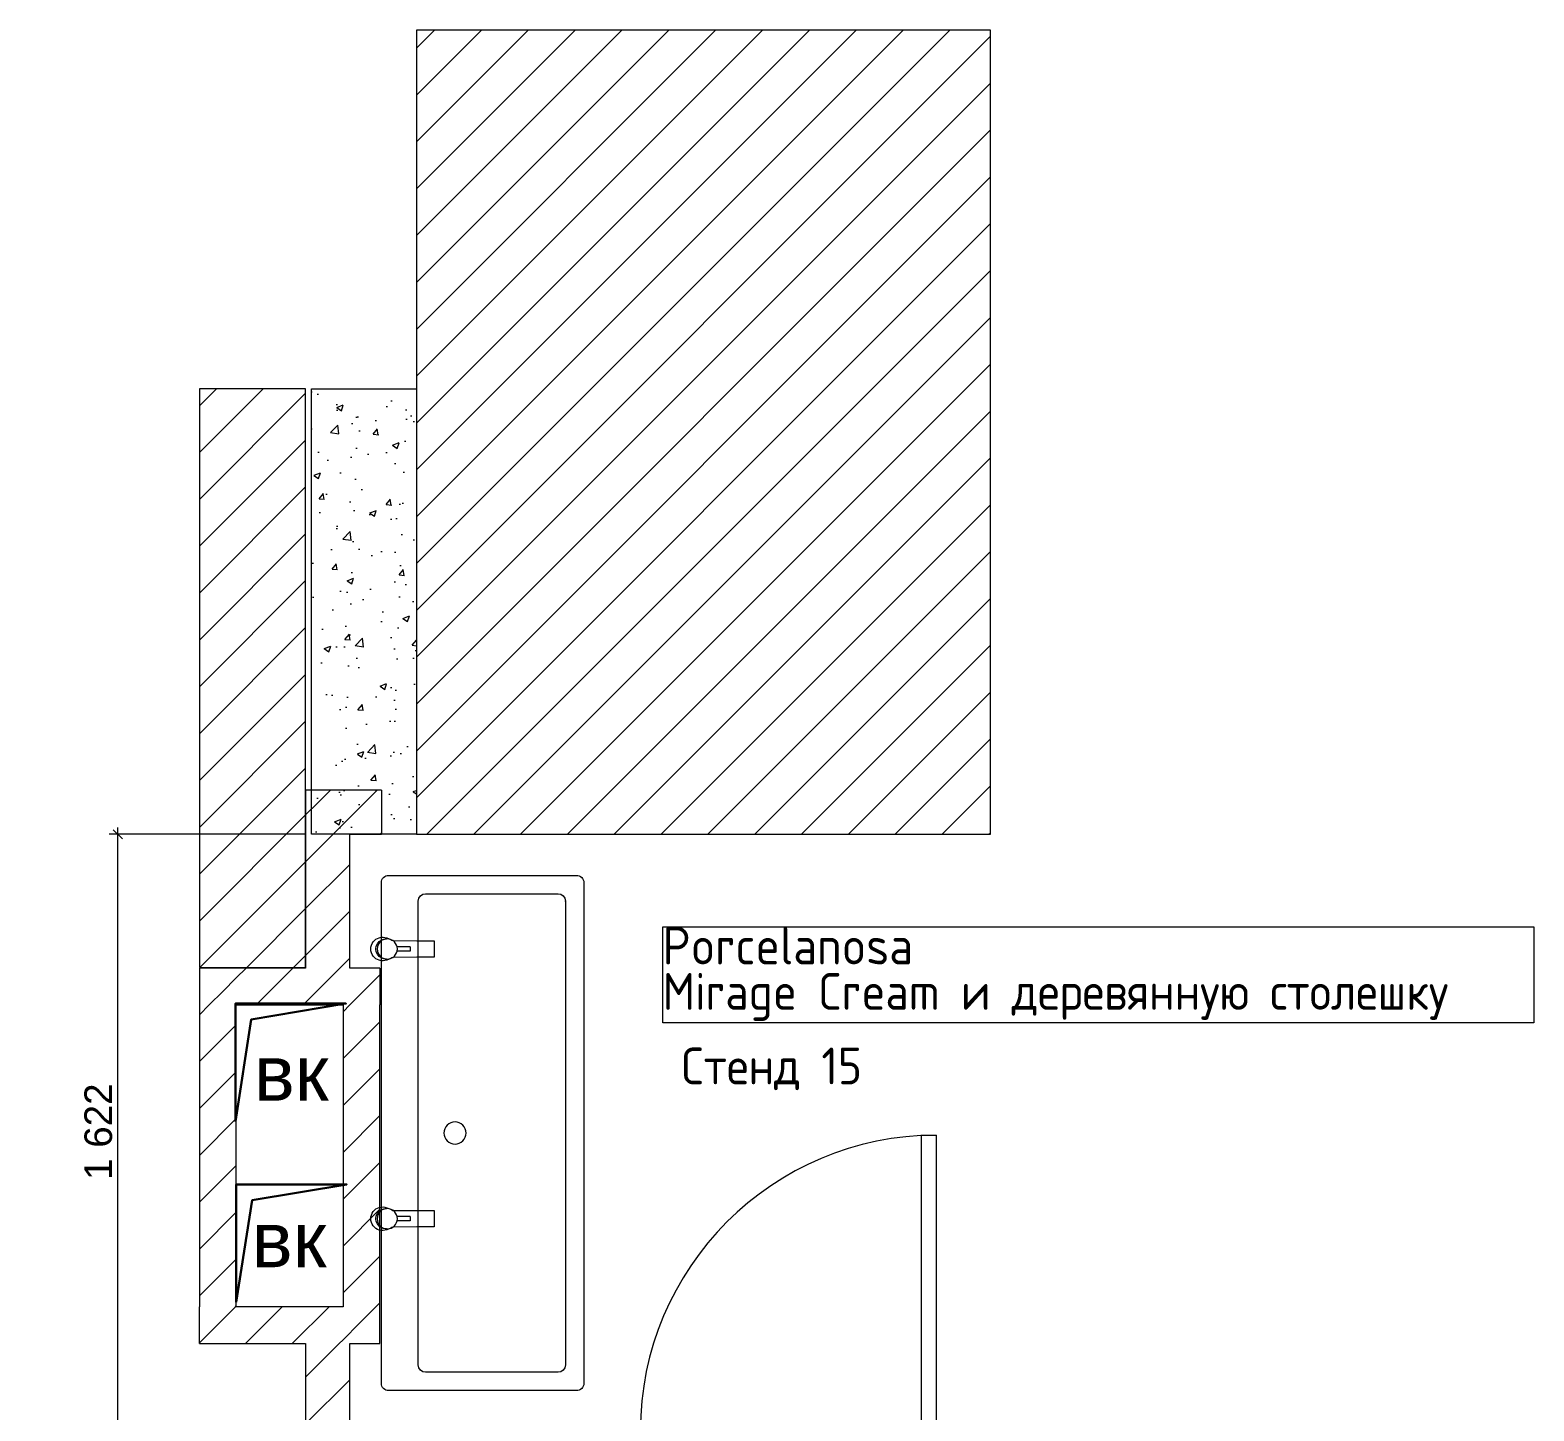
# Model space of a CAD drawing. Header units: millimetres. Extents: x 2336463 to 2579121, y 595385 to 778077.
# Drawn here: x 2525830 to 2529916, y 628699 to 632451 of the extents above; entities that cross this region are included whole.
import ezdxf

# ---------------------------------------------------------------- set-up
doc = ezdxf.new("R2010")
doc.units = ezdxf.units.MM
doc.header["$MEASUREMENT"] = 0
for name, color, linetype, lineweight in [('+ план экспозиций_Ном._пера__1', 7, 'Continuous', 13), ('+возводимые стены_Ном._пера__1', 7, 'Continuous', 13), ('+возводимые стены_Ном._пера__101', 252, 'Continuous', 5), ('1 Планировка_Ном._пера__1', 7, 'Continuous', 13), ('Двери ARCHICAD_Ном._пера__1', 7, 'Continuous', 13), ('Интерьер - Мебель_Ном._пера__1', 7, 'Continuous', 13), ('сит план_Ном._пера__1', 7, 'Continuous', 13), ('сит план_Ном._пера__21', 7, 'Continuous', 30)]:
    doc.layers.add(name, color=color, linetype=linetype, lineweight=lineweight)
for name, color, linetype, lineweight, true_color in [('+ план экспозиций_Ном._пера__58', 7, 'Continuous', 5, 0xdf0000), ('+возводимые стены_Ном._пера__169', 7, 'Continuous', 5, 0x68b353), ('+возводимые стены_Ном._пера__242', 7, 'Continuous', 13, 0x1b55b5), ('Интерьер - Мебель_Ном._пера__242', 7, 'Continuous', 13, 0x1b55b5), ('сит план_Ном._пера__87', 7, 'Continuous', 20, 0x6a6a6a)]:
    doc.layers.add(name, color=color, linetype=linetype, lineweight=lineweight, true_color=true_color)
for name, color, linetype in [('+возводимые стены', 7, 'Continuous'), ('Интерьер - Мебель', 7, 'Continuous'), ('сит план', 7, 'Continuous')]:
    doc.layers.add(name, color=color, linetype=linetype)
doc.styles.add('СГЕНЕРИР_СТИЛЬ_1', font='arial.ttf')
doc.styles.add('СГЕНЕРИР_СТИЛЬ_4', font='isocp.shx')
doc.dimstyles.new('СГЕНЕРИР_СТИЛЬ__2', dxfattribs={"dimtxt": 75, "dimasz": 23.75, "dimexe": 0.18, "dimexo": 300, "dimgap": 0, "dimtad": 1, "dimdec": 0, "dimzin": 0, "dimdsep": 46, "dimtxsty": 'СГЕНЕРИР_СТИЛЬ_1', "dimblk": 'ARROWHEAD_6', "dimblk1": 'ARROWHEAD_6', "dimblk2": 'ARROWHEAD_6', "dimcen": 0.09, "dimclrd": 256, "dimclre": 256, "dimclrt": 256, "dimazin": 0, "dimtfac": 1, "dimtdec": 4, "dimtmove": 0, "dimatfit": 3, "dimfxl": 0, "dimtolj": 1, "dimtzin": 0, "dimarcsym": 0})
pattern_1 = [(45, (2086872.015, 585813.69), (-63.639609, 63.639609), [])]

# ---------------------------------------------------------------- blocks, each defined once
blk = doc.blocks.new('Стена_592', base_point=(2526290.4, 629902.3))
at = {"layer": 'сит план_Ном._пера__87', "linetype": 'Continuous', "lineweight": 20, "true_color": 0x6a6a6a}
h = blk.add_hatch(dxfattribs=at)
h.set_pattern_fill('Блоки_Бетонные_Эффективные', color=251, style=0, pattern_type=2)
h.set_pattern_definition(pattern_1)
h.paths.add_polyline_path([(2526390.4, 629802.3), (2526290.4, 629902.3), (2526290.4, 629802.3)])
h = blk.add_hatch(dxfattribs=at)
h.set_pattern_fill('Блоки_Бетонные_Эффективные', color=251, style=0, pattern_type=2)
h.set_pattern_definition(pattern_1)
h.paths.add_polyline_path([(2526390.4, 629902.3), (2526290.4, 629902.3), (2526390.4, 629802.3)])
h = blk.add_hatch(dxfattribs=at)
h.set_pattern_fill('Блоки_Бетонные_Эффективные', color=251, style=0, pattern_type=2)
h.set_pattern_definition(pattern_1)
h.paths.add_polyline_path([(2526390.4, 629802.3), (2526680.4, 629802.3), (2526680.4, 629902.3), (2526390.4, 629902.3)])
h = blk.add_hatch(dxfattribs=at)
h.set_pattern_fill('Блоки_Бетонные_Эффективные', color=251, style=0, pattern_type=2)
h.set_pattern_definition(pattern_1)
h.paths.add_polyline_path([(2526680.4, 629802.3), (2526780.4, 629802.3), (2526780.4, 629902.3)])
h = blk.add_hatch(dxfattribs=at)
h.set_pattern_fill('Блоки_Бетонные_Эффективные', color=251, style=0, pattern_type=2)
h.set_pattern_definition(pattern_1)
h.paths.add_polyline_path([(2526680.4, 629802.3), (2526780.4, 629902.3), (2526680.4, 629902.3)])
at = {"layer": 'сит план_Ном._пера__1', "color": 7, "linetype": 'Continuous', "lineweight": 13, "flags": 128}
for points in [[(2526290.4, 629902.3), (2526290.4, 629802.3)], [(2526578.9, 629902.3), (2526290.4, 629902.3)], [(2526780.4, 629902.3), (2526698.9, 629902.3)], [(2526780.4, 629902.3), (2526780.4, 629802.3)], [(2526390.4, 629802.3), (2526680.4, 629802.3)]]:
    blk.add_lwpolyline(points, dxfattribs=at)
blk = doc.blocks.new('Стена_593', base_point=(2526780.4, 629902.3))
at = {"layer": 'сит план_Ном._пера__87', "linetype": 'Continuous', "lineweight": 20, "true_color": 0x6a6a6a}
h = blk.add_hatch(dxfattribs=at)
h.set_pattern_fill('Блоки_Бетонные_Эффективные', color=251, style=0, pattern_type=2)
h.set_pattern_definition(pattern_1)
h.paths.add_polyline_path([(2526680.4, 629802.3), (2526680.4, 628982.3), (2526780.4, 628982.3), (2526780.4, 629802.3)])
h = blk.add_hatch(dxfattribs=at)
h.set_pattern_fill('Блоки_Бетонные_Эффективные', color=251, style=0, pattern_type=2)
h.set_pattern_definition(pattern_1)
h.paths.add_polyline_path([(2526680.4, 628882.3), (2526780.4, 628882.3), (2526680.4, 628982.3)])
h = blk.add_hatch(dxfattribs=at)
h.set_pattern_fill('Блоки_Бетонные_Эффективные', color=251, style=0, pattern_type=2)
h.set_pattern_definition(pattern_1)
h.paths.add_polyline_path([(2526680.4, 628982.3), (2526780.4, 628882.3), (2526780.4, 628982.3)])
at = {"layer": 'сит план_Ном._пера__1', "color": 7, "linetype": 'Continuous', "lineweight": 13, "flags": 128}
for points in [[(2526680.4, 629802.3), (2526680.4, 628982.3)], [(2526780.4, 628882.3), (2526780.4, 629802.3)]]:
    blk.add_lwpolyline(points, dxfattribs=at)
blk = doc.blocks.new('Стена_594', base_point=(2526780.4, 628882.3))
at = {"layer": 'сит план_Ном._пера__87', "linetype": 'Continuous', "lineweight": 20, "true_color": 0x6a6a6a}
h = blk.add_hatch(dxfattribs=at)
h.set_pattern_fill('Блоки_Бетонные_Эффективные', color=251, style=0, pattern_type=2)
h.set_pattern_definition(pattern_1)
h.paths.add_polyline_path([(2526290.4, 628982.3), (2526290.4, 628882.3), (2526390.4, 628982.3)])
h = blk.add_hatch(dxfattribs=at)
h.set_pattern_fill('Блоки_Бетонные_Эффективные', color=251, style=0, pattern_type=2)
h.set_pattern_definition(pattern_1)
h.paths.add_polyline_path([(2526390.4, 628982.3), (2526290.4, 628882.3), (2526390.4, 628882.3)])
h = blk.add_hatch(dxfattribs=at)
h.set_pattern_fill('Блоки_Бетонные_Эффективные', color=251, style=0, pattern_type=2)
h.set_pattern_definition(pattern_1)
h.paths.add_polyline_path([(2526680.4, 628982.3), (2526390.4, 628982.3), (2526390.4, 628882.3), (2526680.4, 628882.3)])
at = {"layer": 'сит план_Ном._пера__1', "color": 7, "linetype": 'Continuous', "lineweight": 13, "flags": 128}
for points in [[(2526290.4, 628882.3), (2526290.4, 628982.3)], [(2526680.4, 628982.3), (2526390.4, 628982.3)], [(2526290.4, 628882.3), (2526578.9, 628882.3)], [(2526698.9, 628882.3), (2526780.4, 628882.3)]]:
    blk.add_lwpolyline(points, dxfattribs=at)
blk = doc.blocks.new('Стена_595', base_point=(2526290.4, 628882.3))
at = {"layer": 'сит план_Ном._пера__87', "linetype": 'Continuous', "lineweight": 20, "true_color": 0x6a6a6a}
h = blk.add_hatch(dxfattribs=at)
h.set_pattern_fill('Блоки_Бетонные_Эффективные', color=251, style=0, pattern_type=2)
h.set_pattern_definition(pattern_1)
h.paths.add_polyline_path([(2526390.4, 628982.3), (2526390.4, 629802.3), (2526290.4, 629802.3), (2526290.4, 628982.3)])
at = {"layer": 'сит план_Ном._пера__1', "color": 7, "linetype": 'Continuous', "lineweight": 13, "flags": 128}
for points in [[(2526290.4, 629802.3), (2526290.4, 628982.3)], [(2526390.4, 628982.3), (2526390.4, 629802.3)]]:
    blk.add_lwpolyline(points, dxfattribs=at)
blk = doc.blocks.new('Стена_637', base_point=(2526698.9, 626886.5))
at = {"layer": '+возводимые стены_Ном._пера__169', "linetype": 'Continuous', "lineweight": 5, "true_color": 0x68b353}
h = blk.add_hatch(dxfattribs=at)
h.set_pattern_fill('Блоки_Бетонные_Эффективные', color=85, style=0, pattern_type=2)
h.set_pattern_definition(pattern_1)
h.paths.add_polyline_path([(2526698.9, 626886.5), (2526698.9, 628882.3), (2526578.9, 628882.3), (2526578.9, 626886.5)])
h = blk.add_hatch(dxfattribs=at)
h.set_pattern_fill('Блоки_Бетонные_Эффективные', color=85, style=0, pattern_type=2)
h.set_pattern_definition(pattern_1)
h.paths.add_polyline_path([(2526698.9, 626886.5), (2526578.9, 626766.5), (2526698.9, 626766.5)])
h = blk.add_hatch(dxfattribs=at)
h.set_pattern_fill('Блоки_Бетонные_Эффективные', color=85, style=0, pattern_type=2)
h.set_pattern_definition(pattern_1)
h.paths.add_polyline_path([(2526698.9, 626886.5), (2526578.9, 626886.5), (2526578.9, 626766.5)])
at = {"layer": '+возводимые стены_Ном._пера__101', "color": 252, "linetype": 'Continuous', "lineweight": 5, "flags": 128}
for points in [[(2526578.9, 628882.3), (2526578.9, 626766.5)], [(2526698.9, 628644.3), (2526698.9, 628882.3)], [(2526698.9, 626886.5), (2526698.9, 628524.3)], [(2526578.9, 626766.5), (2526698.9, 626766.5)]]:
    blk.add_lwpolyline(points, dxfattribs=at)
blk = doc.blocks.new('Однопольная Дверь 25_3')
at = {"layer": 'Двери ARCHICAD_Ном._пера__1', "color": 7, "linetype": 'Continuous', "lineweight": 13}
for p, q in [((362, 0), (362, 804)), ((362, 804), (402, 804)), ((402, 804), (402, 0)), ((-477, 0), (-477, 19)), ((-477, 19), (-427, 19)), ((-427, 0), (-477, 0)), ((-440, 0), (-477, 0)), ((-440, 0), (-477, 0)), ((-402, 0), (-440, 0)), ((-440, 0), (-440, -115)), ((-440, 0), (-440, -115)), ((-440, 0), (-440, -115)), ((-427, 19), (-427, 0)), ((-402, -40), (-402, 0)), ((402, 0), (362, 0)), ((440, 0), (402, 0)), ((402, 0), (402, -40)), ((427, 19), (477, 19)), ((427, 0), (427, 19)), ((477, 0), (427, 0)), ((440, -115), (440, 0)), ((440, 0), (440, -115)), ((440, 0), (440, -115)), ((440, 0), (477, 0)), ((440, 0), (477, 0)), ((477, 19), (477, 0)), ((-390, -40), (-402, -40)), ((-390, -115), (-390, -40)), ((402, -40), (390, -40)), ((390, -40), (390, -115)), ((-477, -139), (-477, -120)), ((-477, -120), (-427, -120)), ((-440, -120), (-477, -120)), ((-440, -120), (-477, -120)), ((-440, -120), (-440, -115)), ((-440, -115), (-415, -115)), ((-440, -115), (-390, -115)), ((-440, -115), (-440, -120)), ((-440, -115), (-440, -120)), ((-415, -120), (-440, -120)), ((-427, -120), (-427, -139)), ((-415, -115), (-415, -120)), ((390, -115), (440, -115)), ((415, -120), (415, -115)), ((415, -115), (440, -115)), ((440, -120), (415, -120)), ((427, -120), (477, -120)), ((427, -139), (427, -120)), ((440, -115), (440, -120)), ((440, -115), (440, -120)), ((440, -115), (440, -120)), ((440, -120), (477, -120)), ((440, -120), (477, -120)), ((477, -120), (477, -139)), ((-427, -139), (-477, -139)), ((477, -139), (427, -139))]:
    blk.add_line(p, q, dxfattribs=at)
blk.add_arc((402, 0), 804, 90, 180, dxfattribs=at)
blk = doc.blocks.new('Стена_640', base_point=(2528439, 628644.3))
at = {"layer": '+возводимые стены_Ном._пера__169', "linetype": 'Continuous', "lineweight": 5, "true_color": 0x68b353}
h = blk.add_hatch(dxfattribs=at)
h.set_pattern_fill('Блоки_Бетонные_Эффективные', color=85, style=0, pattern_type=2)
h.set_pattern_definition(pattern_1)
h.paths.add_polyline_path([(2526698.9, 628644.3), (2526698.9, 628524.3), (2527450.1, 628524.3), (2527450.1, 628644.3)])
h = blk.add_hatch(dxfattribs=at)
h.set_pattern_fill('Блоки_Бетонные_Эффективные', color=85, style=0, pattern_type=2)
h.set_pattern_definition(pattern_1)
h.paths.add_polyline_path([(2528439, 628644.3), (2528330.1, 628644.3), (2528330.1, 628524.3), (2528439, 628524.3)])
at = {"layer": '+возводимые стены_Ном._пера__101', "color": 252, "linetype": 'Continuous', "lineweight": 5}
for p, q in [((2527450.1, 628644.3), (2527413.1, 628644.3)), ((2527450.1, 628644.3), (2527450.1, 628529.3)), ((2528330.1, 628644.3), (2528367.1, 628644.3)), ((2528330.1, 628644.3), (2528330.1, 628529.3)), ((2527450.1, 628524.3), (2527413.1, 628524.3)), ((2527450.1, 628529.3), (2527450.1, 628524.3)), ((2528330.1, 628529.3), (2528330.1, 628524.3)), ((2528330.1, 628524.3), (2528367.1, 628524.3))]:
    blk.add_line(p, q, dxfattribs=at)
at = {"layer": '+возводимые стены_Ном._пера__101', "color": 252, "linetype": 'Continuous', "lineweight": 5, "flags": 128}
for points in [[(2527450.1, 628644.3), (2526698.9, 628644.3)], [(2528439, 628644.3), (2528330.1, 628644.3)], [(2528439, 628524.3), (2528439, 628644.3)], [(2526698.9, 628524.3), (2527450.1, 628524.3)], [(2528330.1, 628524.3), (2528439, 628524.3)]]:
    blk.add_lwpolyline(points, dxfattribs=at)
at = {"layer": 'Двери ARCHICAD_Ном._пера__1', "color": 7, "linetype": 'Continuous', "lineweight": 13, "zscale": 1000}
blk.add_blockref('Однопольная Дверь 25_3', (2527890.1, 628644.3), dxfattribs=at)
blk = doc.blocks.new('Стена_652', base_point=(2526784.8, 630266))
at = {"layer": '+возводимые стены_Ном._пера__169', "linetype": 'Continuous', "lineweight": 5, "true_color": 0x68b353}
h = blk.add_hatch(dxfattribs=at)
h.set_pattern_fill('Блоки_Бетонные_Эффективные', color=85, style=0, pattern_type=2)
h.set_pattern_definition(pattern_1)
h.paths.add_polyline_path([(2526578.9, 630266), (2526698.9, 630266), (2526578.9, 630386)])
h = blk.add_hatch(dxfattribs=at)
h.set_pattern_fill('Блоки_Бетонные_Эффективные', color=85, style=0, pattern_type=2)
h.set_pattern_definition(pattern_1)
h.paths.add_polyline_path([(2526698.9, 630386), (2526578.9, 630386), (2526698.9, 630266)])
h = blk.add_hatch(dxfattribs=at)
h.set_pattern_fill('Блоки_Бетонные_Эффективные', color=85, style=0, pattern_type=2)
h.set_pattern_definition(pattern_1)
h.paths.add_polyline_path([(2526698.9, 630266), (2526784.8, 630266), (2526784.8, 630386), (2526698.9, 630386)])
at = {"layer": '+возводимые стены_Ном._пера__101', "color": 252, "linetype": 'Continuous', "lineweight": 5, "flags": 128}
for points in [[(2526578.9, 630386), (2526578.9, 630266)], [(2526784.8, 630386), (2526578.9, 630386)], [(2526784.8, 630386), (2526784.8, 630266)], [(2526698.9, 630266), (2526784.8, 630266)]]:
    blk.add_lwpolyline(points, dxfattribs=at)
blk = doc.blocks.new('Стена_653', base_point=(2526698.9, 629902.3))
at = {"layer": '+возводимые стены_Ном._пера__169', "linetype": 'Continuous', "lineweight": 5, "true_color": 0x68b353}
h = blk.add_hatch(dxfattribs=at)
h.set_pattern_fill('Блоки_Бетонные_Эффективные', color=85, style=0, pattern_type=2)
h.set_pattern_definition(pattern_1)
h.paths.add_polyline_path([(2526578.9, 630266), (2526578.9, 629902.3), (2526698.9, 629902.3), (2526698.9, 630266)])
at = {"layer": '+возводимые стены_Ном._пера__101', "color": 252, "linetype": 'Continuous', "lineweight": 5, "flags": 128}
for points in [[(2526578.9, 630266), (2526578.9, 629902.3)], [(2526698.9, 629902.3), (2526698.9, 630266)]]:
    blk.add_lwpolyline(points, dxfattribs=at)
blk = doc.blocks.new('Мойка Обычная 25_6')
at = {"layer": 'Интерьер - Мебель_Ном._пера__1', "color": 7, "linetype": 'Continuous', "lineweight": 13}
for p, q in [((1330, 450), (70, 450)), ((50, 430), (50, 70)), ((1350, 70), (1350, 430)), ((70, 50), (1330, 50))]:
    blk.add_line(p, q, dxfattribs=at)
at = {"layer": 'Интерьер - Мебель_Ном._пера__1', "color": 7, "linetype": 'Continuous', "lineweight": 13, "flags": 128}
blk.add_lwpolyline([(20, 0), (1380, 0, 0.414214), (1400, 20), (1400, 530, 0.414214), (1380, 550), (20, 550, 0.414214), (0, 530), (0, 20, 0.414214)], format="xyb", close=True, dxfattribs=at)
at = {"layer": 'Интерьер - Мебель_Ном._пера__1', "color": 7, "linetype": 'Continuous', "lineweight": 13}
blk.add_circle((700, 350), 30, dxfattribs=at)
for centre, start, end in [((70, 430), 90, 180), ((1330, 430), 0, 90), ((70, 70), 180, 270), ((1330, 70), 270, 0)]:
    blk.add_arc(centre, 20, start, end, dxfattribs=at)
blk.add_point((70, 50), dxfattribs=at)
blk = doc.blocks.new('*D3390', base_point=(2086872, 585813.7))
at = {"layer": 'Интерьер - Мебель_Ном._пера__242', "color": 152, "linetype": 'Continuous', "lineweight": 13, "true_color": 0x1b55b5}
for p, q in [((2526579.8, 630266), (2526045.4, 630266)), ((2526081.3, 630253.5), (2526056.3, 630278.5)), ((2526068.8, 630266), (2526068.8, 630284.8)), ((2526068.8, 628644.3), (2526068.8, 630266)), ((2526398.9, 628644.3), (2526045.4, 628644.3)), ((2526056.3, 628656.8), (2526081.3, 628631.8)), ((2526068.8, 628625.6), (2526068.8, 628644.3))]:
    blk.add_line(p, q, dxfattribs=at)
at = {"layer": 'Интерьер - Мебель_Ном._пера__242', "color": 152, "lineweight": 13, "true_color": 0x1b55b5, "insert": (2526053.8, 629326.9), "char_height": 75, "attachment_point": 7, "rotation": 90, "style": 'СГЕНЕРИР_СТИЛЬ_1'}
blk.add_mtext('\\A1;{\\pql;\\fArial|b0|i0|c204|p38;1\xa0622}', dxfattribs=at)
blk = doc.blocks.new('ARROWHEAD_6')
at = {"color": 0, "linetype": 'Continuous', "lineweight": 0}
for p, q in [((0, 0), (-1, 0)), ((-0.5, -0.5), (0.5, 0.5))]:
    blk.add_line(p, q, dxfattribs=at)
blk = doc.blocks.new('Смеситель 25')
at = {"layer": '1 Планировка_Ном._пера__1', "color": 7, "linetype": 'Continuous', "lineweight": 13}
for p, q in [((-6, -75), (-6, -39.3)), ((6, -75), (6, -39.3)), ((-6, -75), (6, -75))]:
    blk.add_line(p, q, dxfattribs=at)
at = {"layer": '1 Планировка_Ном._пера__1', "color": 7, "linetype": 'Continuous', "lineweight": 13, "flags": 128}
blk.add_lwpolyline([(-25.7, -22.2, 0.059158), (-22.7, -28), (-22, -92.5), (-22, -140), (22, -140), (22, -92.5), (22.7, -28, 0.059158), (25.7, -22.2), (29.9, -11.2, 1.450463), (-29.9, -11.2)], format="xyb", close=True, dxfattribs=at)
at = {"layer": '1 Планировка_Ном._пера__1', "color": 7, "linetype": 'Continuous', "lineweight": 13}
blk.add_circle((0, -12.5), 27.5, dxfattribs=at)
blk.add_arc((0, -9.1), 27.5, 356.3287, 183.6713, dxfattribs=at)

msp = doc.modelspace()

# ---------------------------------------------------------------- hatches: boundary and pattern name
at = {"layer": '+возводимые стены_Ном._пера__242', "linetype": 'Continuous', "lineweight": 13, "true_color": 0x1b55b5}
h = msp.add_hatch(dxfattribs=at)
h.set_pattern_fill('Блоки_Бетонные_Эффективные', color=152, style=0, pattern_type=2)
h.set_pattern_definition(pattern_1)
h.paths.add_polyline_path([(2526879.8, 630266), (2528439.8, 630266), (2528439.8, 632450.8), (2526879.8, 632450.8)])
h = msp.add_hatch(dxfattribs=at)
h.set_pattern_fill('Блоки_Бетонные_Эффективные', color=152, style=0, pattern_type=2)
h.set_pattern_definition(pattern_1)
h.paths.add_polyline_path([(2526290.4, 629904.1), (2526578.9, 629904.1), (2526578.9, 631476), (2526290.4, 631476)])
at = {"layer": 'сит план_Ном._пера__1', "linetype": 'Continuous', "lineweight": 13}
h = msp.add_hatch(dxfattribs=at)
h.set_pattern_fill('AR_CONC', style=0, pattern_type=2)
h.set_pattern_definition([(50, (2086872.01, 585813.69), (-182.18467, 15.939086), [19.05, -209.55]), (355, (2086872.01, 585813.69), (-35.24342, 191.056845), [15.24, -167.640584]), (100.451445, (2086887.2, 585812.36), (146.94125, 175.11775), [16.19001, -178.090245]), (46.1842, (2086872.01, 585864.49), (-271.07904, 42.04233), [28.575, -314.325]), (96.63556, (2086894.6, 585860.98), (237.40413, 247.42612), [24.28502, -267.1356]), (351.18415, (2086872.01, 585864.49), (237.40413, 247.42612), [22.85997, -251.45973]), (21, (2086897.41, 585851.79), (-151.61439, 102.2652), [19.05, -209.55]), (326, (2086897.41, 585851.79), (61.80203, 184.18797), [15.24, -167.64]), (71.451445, (2086910.05, 585843.26), (213.41642, 81.92277), [16.19001, -178.08994]), (37.5, (2086872.015, 585813.686), (3.088603, 84.555039), [0, -165.608, 0, -170.18, 0, -168.275]), (7.5, (2086872.015, 585813.69), (66.819663, 100.180575), [0, -97.028, 0, -161.798, 0, -64.135]), (327.5, (2086815.37, 585813.686), (-135.590595, 5.728744), [0, -63.5, 0, -198.12, 0, -262.89]), (317.5, (2086789.97, 585813.69), (148.12918, 25.42649), [0, -82.55, 0, -131.572, 0, -186.69])])
h.paths.add_polyline_path([(2526594.8, 631476), (2526879.8, 631476), (2526879.8, 630266), (2526594.8, 630266)])

# ---------------------------------------------------------------- linework, layer by layer
at = {"layer": '+ план экспозиций_Ном._пера__1', "color": 7, "linetype": 'Continuous', "lineweight": 13, "flags": 128}
msp.add_lwpolyline([(2527549.1, 630014.7), (2529916.1, 630014.7), (2529916.1, 629753.4), (2527549.1, 629753.4)], close=True, dxfattribs=at)
at = {"layer": '+возводимые стены_Ном._пера__1', "color": 7, "linetype": 'Continuous', "lineweight": 13, "flags": 128}
for points in [[(2526879.8, 630266), (2528439.8, 630266), (2528439.8, 632450.8), (2526879.8, 632450.8)], [(2526290.4, 629904.1), (2526578.9, 629904.1), (2526578.9, 631476), (2526290.4, 631476)]]:
    msp.add_lwpolyline(points, close=True, dxfattribs=at)
at = {"layer": 'сит план_Ном._пера__1', "color": 7, "linetype": 'Continuous', "lineweight": 13, "flags": 128}
msp.add_lwpolyline([(2526594.8, 631476), (2526879.8, 631476), (2526879.8, 630266), (2526594.8, 630266)], close=True, dxfattribs=at)
at = {"layer": 'сит план_Ном._пера__21', "color": 7, "linetype": 'Continuous', "lineweight": 30, "flags": 128}
for points in [[(2526388.3, 629485.9), (2526388.2, 629805.9), (2526688.2, 629805.9), (2526431.1, 629763.1)], [(2526390.4, 628994.5), (2526390.4, 629314.5), (2526690.4, 629314.5), (2526433.2, 629271.7)]]:
    msp.add_lwpolyline(points, close=True, dxfattribs=at)

# ---------------------------------------------------------------- block references
at = {"layer": '+возводимые стены', "color": 252, "lineweight": 5}
for name, p in [('Стена_652', (2526784.8, 630266)), ('Стена_653', (2526698.9, 629902.3)), ('Стена_640', (2528439, 628644.3)), ('Стена_637', (2526698.9, 626886.5))]:
    msp.add_blockref(name, p, dxfattribs=at)
at = {"layer": '1 Планировка_Ном._пера__1', "color": 7, "linetype": 'Continuous', "lineweight": 13, "xscale": -1, "zscale": 1000, "rotation": 90}
for p in [(2526788.1, 629954.3), (2526788.1, 629221.6)]:
    msp.add_blockref('Смеситель 25', p, dxfattribs=at)
at = {"layer": 'Интерьер - Мебель_Ном._пера__1', "color": 7, "linetype": 'Continuous', "lineweight": 13, "xscale": -1, "zscale": 1000, "rotation": 90}
msp.add_blockref('Мойка Обычная 25_6', (2527334.7, 630154.4), dxfattribs=at)
at = {"layer": 'сит план', "color": 7, "lineweight": 13}
for name, p in [('Стена_592', (2526290.4, 629902.3)), ('Стена_595', (2526290.4, 628882.3)), ('Стена_593', (2526780.4, 629902.3)), ('Стена_594', (2526780.4, 628882.3))]:
    msp.add_blockref(name, p, dxfattribs=at)

# ---------------------------------------------------------------- texts
at = {"layer": '+ план экспозиций_Ном._пера__1', "color": 7, "linetype": 'Continuous', "lineweight": 13, "insert": (2527549.1, 630014.7), "char_height": 102.49, "attachment_point": 1, "line_spacing_factor": 0.735321, "style": 'СГЕНЕРИР_СТИЛЬ_4'}
msp.add_mtext('\\A1;{\\pql;\\Fisocp.shx;Porcelanosa\\P\\pql;\\Fisocp.shx;\\H0.975709x;Mirage Cream\\Fisocp.shx; и деревянную столешку}', dxfattribs=at)
at = {"layer": '+ план экспозиций_Ном._пера__58', "color": 12, "linetype": 'Continuous', "lineweight": 5, "true_color": 0xdf0000, "insert": (2527600.4, 629686.6), "char_height": 100, "attachment_point": 1, "style": 'СГЕНЕРИР_СТИЛЬ_4'}
msp.add_mtext('\\A1;{\\pql;\\Fisocp.shx;Стенд 1\\Fisocp.shx;5}', dxfattribs=at)
at = {"layer": 'сит план_Ном._пера__1', "color": 7, "linetype": 'Continuous', "lineweight": 13, "char_height": 150, "attachment_point": 1, "style": 'СГЕНЕРИР_СТИЛЬ_1'}
for insert in [(2526438.1, 629692.2), (2526432.2, 629239.7)]:
    msp.add_mtext('\\A1;{\\pql;\\fArial|b0|i0|c204|p38;вк}', dxfattribs=dict(at, insert=insert))

# ---------------------------------------------------------------- dimensions: what is measured, and where the dimension line sits
at = {"layer": 'Интерьер - Мебель', "color": 152, "linetype": 'Continuous', "lineweight": 13, "true_color": 0x1b55b5}
dim = msp.add_linear_dim(base=(2526068.8, 630266), p1=(2527569, 628644.3), p2=(2526879.8, 630266), angle=90, dimstyle='СГЕНЕРИР_СТИЛЬ__2', dxfattribs=at)
dim.commit()
dim.dimension.update_dxf_attribs({"geometry": '*D3390', "text_midpoint": (2526016.3, 629455.8), "dimtype": 160, "text_rotation": 90})

doc.saveas('drawing.dxf')
